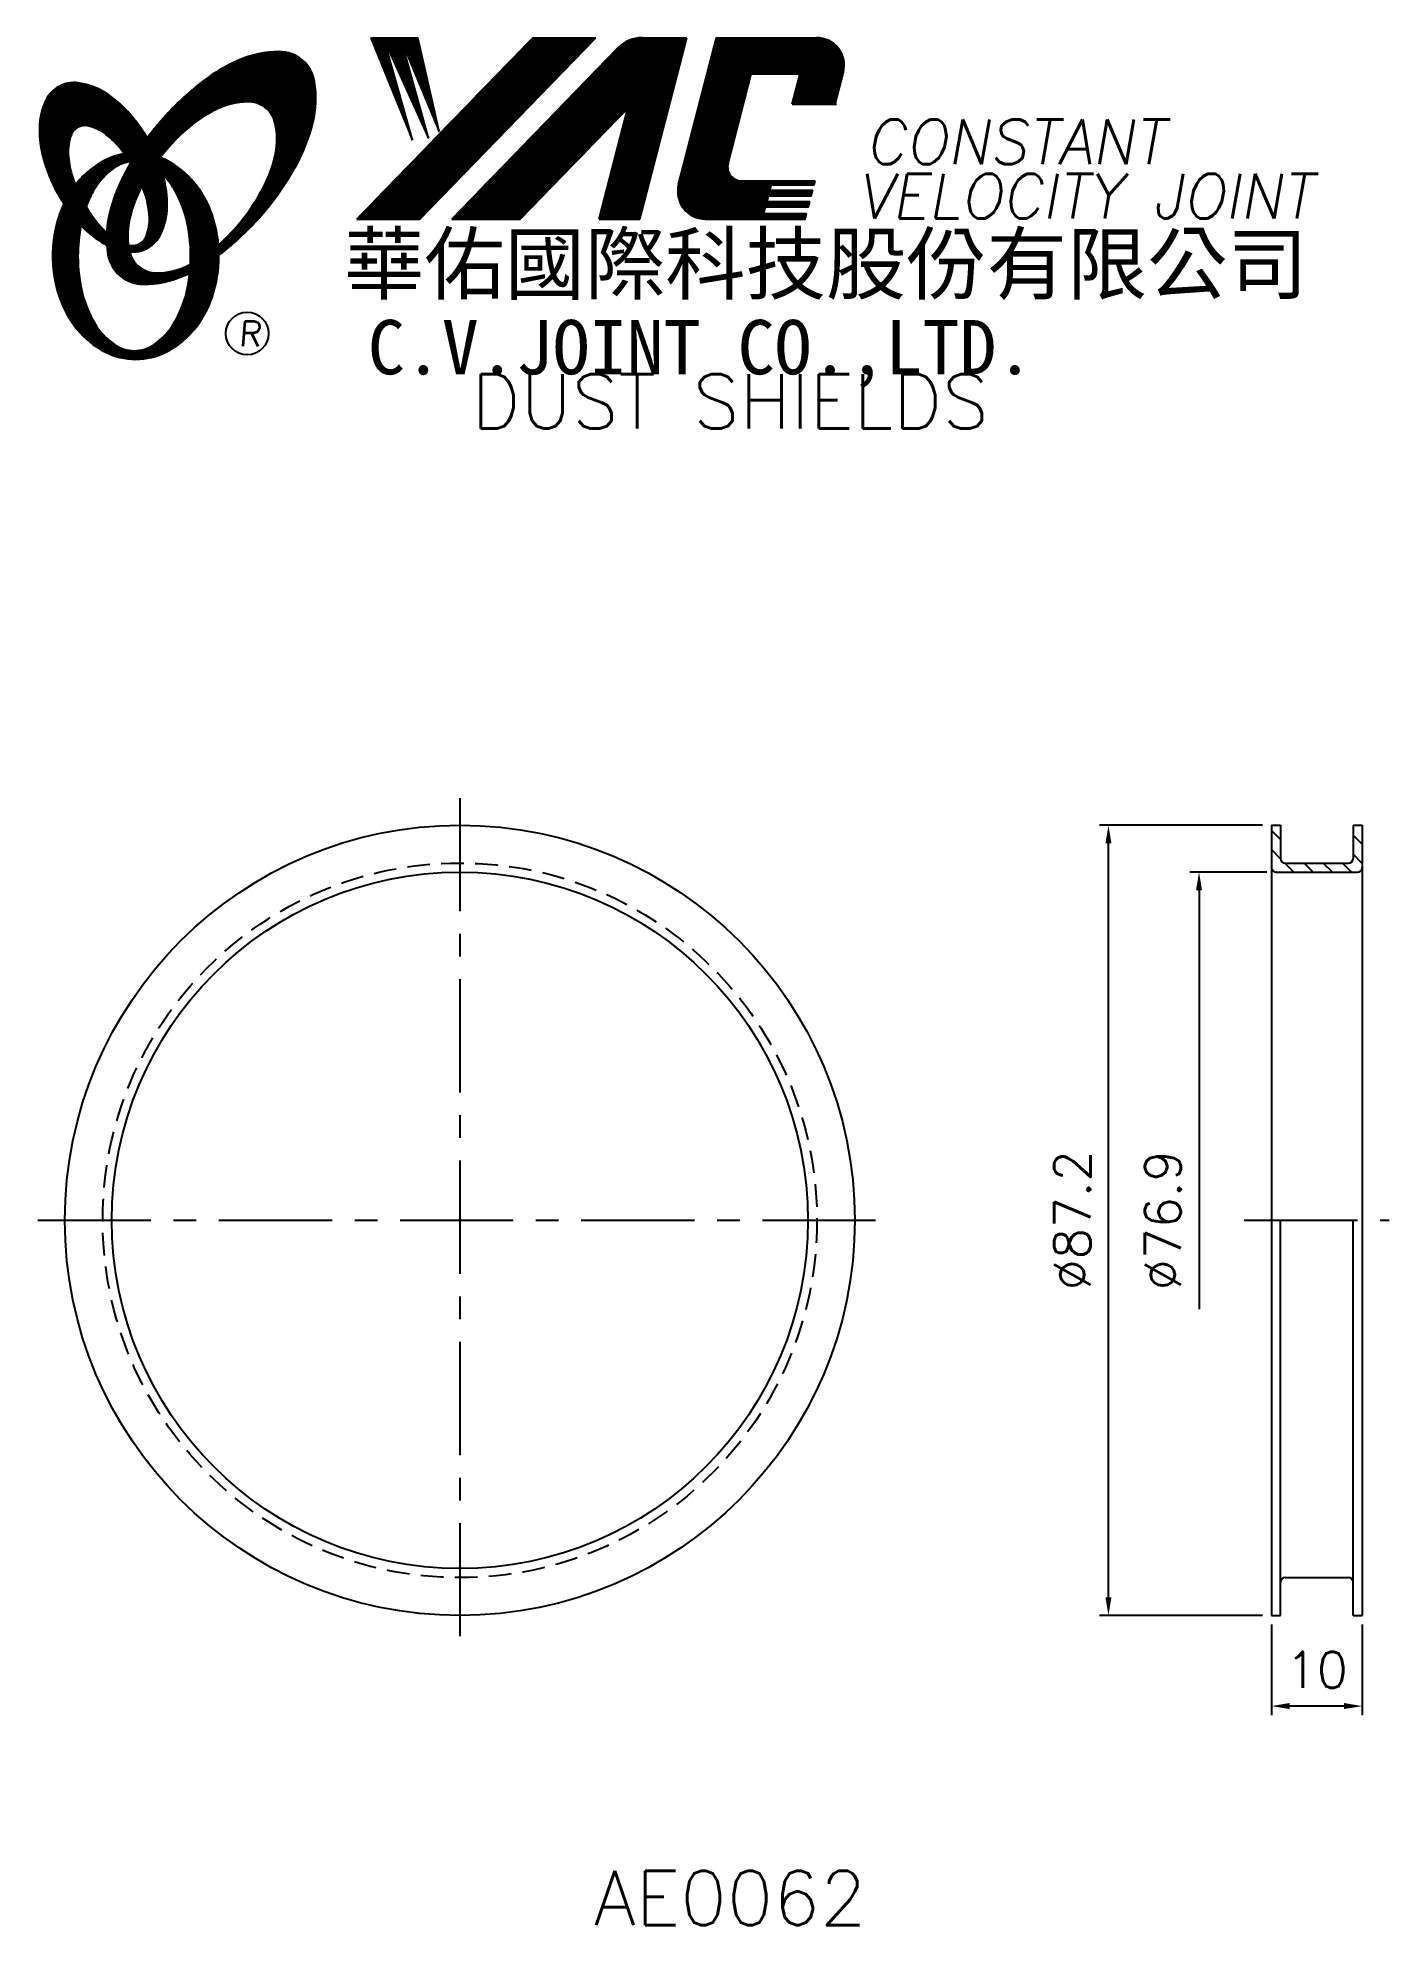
# Model space of a CAD drawing. Extents: x 83 to 233, y -2 to 207.
import ezdxf
from ezdxf.enums import TextEntityAlignment as Align

# ---------------------------------------------------------------- set-up
doc = ezdxf.new("R2010")
doc.units = 0
doc.header["$LTSCALE"] = 10
doc.header["$MEASUREMENT"] = 0
doc.linetypes.add('CENTER', pattern=[2, 1.25, -0.25, 0.25, -0.25])
doc.linetypes.add('HIDDEN', pattern=[0.375, 0.25, -0.125])
doc.layers.get('0').update_dxf_attribs({"linetype": 'CONTINUOUS'})
doc.layers.get('DEFPOINTS').update_dxf_attribs({"linetype": 'CONTINUOUS'})
doc.layers.add('4', color=4, linetype='CONTINUOUS')
doc.styles.add('CHINA', font='KAIU.TTF')
doc.styles.add('ITALICC', font='simplex.shx')
doc.dimstyles.new('STANDARD$0', dxfattribs={"dimtxt": 4, "dimasz": 2, "dimexe": 1, "dimexo": 1, "dimgap": 2, "dimtad": 1, "dimdec": 4, "dimzin": 10, "dimtxsty": 'ITALICC', "dimcen": 2, "dimclrd": 5, "dimclre": 5, "dimclrt": 18, "dimaunit": 1, "dimazin": 3, "dimtp": 0.1, "dimtfac": 0.7, "dimtdec": 4, "dimtmove": 0, "dimatfit": 3, "dimtolj": 1, "dimtzin": 10})
pattern_1 = [(45, (-15.507244, -0.854508), (-0.00883883476, 0.00883883476), [])]
pattern_2 = [(45, (153.083301, -37.158917), (-0.00727476112, 0.00727476112), [])]

# ---------------------------------------------------------------- blocks, each defined once
blk = doc.blocks.new('*D14')
at = {"color": 5, "linetype": 'BYBLOCK'}
for p, q in [((218.55, 119.68), (200.55, 119.68)), ((201.55, 34.48), (201.55, 117.68)), ((218.55, 32.48), (200.55, 32.48))]:
    blk.add_line(p, q, dxfattribs=at)
for points in [[(201.22, 117.68), (201.88, 117.68), (201.55, 119.68)], [(201.22, 34.48), (201.88, 34.48), (201.55, 32.48)]]:
    blk.add_solid(points, dxfattribs=at)
at = {"layer": 'DEFPOINTS', "color": 0, "linetype": 'BYBLOCK'}
for p in [(201.55, 119.68), (219.55, 119.68), (219.55, 32.48)]:
    blk.add_point(p, dxfattribs=at)
at = {"color": 18, "linetype": 'BYBLOCK', "insert": (197.55, 76.08), "char_height": 4, "attachment_point": 5, "rotation": 90, "style": 'ITALICC'}
blk.add_mtext('\\A1;∅87.2', dxfattribs=at)
blk = doc.blocks.new('*D15')
at = {"color": 5, "linetype": 'BYBLOCK'}
for p, q in [((219.05, 114.51), (210.55, 114.51)), ((211.55, 112.51), (211.55, 66.27))]:
    blk.add_line(p, q, dxfattribs=at)
blk.add_solid([(211.22, 112.51), (211.88, 112.51), (211.55, 114.51)], dxfattribs=at)
at = {"layer": 'DEFPOINTS', "color": 0, "linetype": 'BYBLOCK'}
for p in [(211.55, 114.51), (220.05, 114.51), (219.55, 37.66)]:
    blk.add_point(p, dxfattribs=at)
at = {"color": 18, "linetype": 'BYBLOCK', "insert": (207.55, 76.08), "char_height": 4, "attachment_point": 5, "rotation": 90, "style": 'ITALICC'}
blk.add_mtext('\\A1;∅76.9', dxfattribs=at)
blk = doc.blocks.new('*D16')
at = {"color": 5, "linetype": 'BYBLOCK'}
for p, q in [((219.55, 31.48), (219.55, 21.48)), ((229.55, 31.48), (229.55, 21.48)), ((227.55, 22.48), (221.55, 22.48))]:
    blk.add_line(p, q, dxfattribs=at)
for points in [[(221.55, 22.82), (221.55, 22.15), (219.55, 22.48)], [(227.55, 22.82), (227.55, 22.15), (229.55, 22.48)]]:
    blk.add_solid(points, dxfattribs=at)
at = {"layer": 'DEFPOINTS', "color": 0, "linetype": 'BYBLOCK'}
for p in [(219.55, 32.48), (229.55, 32.48), (219.55, 22.48)]:
    blk.add_point(p, dxfattribs=at)
at = {"color": 18, "linetype": 'BYBLOCK', "insert": (224.55, 26.48), "char_height": 4, "attachment_point": 5, "style": 'ITALICC'}
blk.add_mtext('\\A1;10', dxfattribs=at)

msp = doc.modelspace()

# ---------------------------------------------------------------- hatches: boundary and pattern name
at = {"layer": '4', "linetype": 'CONTINUOUS'}
h = msp.add_hatch(dxfattribs=at)
h.set_pattern_fill('ANSI31', color=5, scale=0.1, style=0)
h.set_pattern_definition(pattern_1)
h.paths.add_polyline_path([(144.95146, 206.57648), (137.99415, 206.57648), (118.57755, 186.57272), (125.53485, 186.57272)])
h.paths.add_polyline_path([(148.49835, 198.8109), (145.31798, 186.57272), (149.79896, 186.57272), (154.9974, 206.57648), (150.10067, 206.57648, 0.202785967), (147.3666, 205.42006), (129.07247, 186.57272), (136.61938, 186.57272)])
h.paths.add_polyline_path([(162.12546, 202.57806), (167.51918, 202.57806), (166.65016, 199.23404), (171.36698, 199.23404), (172.2837, 202.76161, 0.490800957), (169.3335, 206.57648), (158.29918, 206.57648), (154.09213, 190.38759, 0.490800957), (157.04233, 186.57272), (168.07664, 186.57272), (168.23109, 187.16703), (163.51427, 187.16703), (163.70764, 187.91111), (168.42446, 187.91111), (168.58302, 188.52125), (163.86619, 188.52125), (164.02744, 189.14172), (168.74426, 189.14172), (168.90044, 189.74271), (164.18362, 189.74271), (164.34042, 190.34609), (169.05724, 190.34609), (169.17397, 190.79528), (161.03422, 190.79528, -0.490800957), (159.55912, 192.70272)])
h = msp.add_hatch(dxfattribs=at)
h.set_pattern_fill('ANSI31', color=1, scale=0.1, style=0)
h.set_pattern_definition(pattern_1)
h.paths.add_polyline_path([(125.30952, 206.57648), (120.1322, 206.57648), (124.70296, 195.27274), (121.63702, 206.23072), (126.47176, 195.50839), (123.52375, 206.23072), (127.65097, 196.21536)])
h = msp.add_hatch(dxfattribs=at)
h.set_pattern_fill('ANSI31', color=5, scale=0.082305, style=0)
h.set_pattern_definition([(45, (-15.507244, -0.854508), (-0.00727476112, 0.00727476112), [])])
h.paths.add_polyline_path([(106.52823, 199.514, -0.172879177), (108.4697, 198.85543, -0.172879177), (109.55699, 197.11738, -0.104527385), (109.58477, 193.78919, -0.065680101), (108.41524, 190.38723, -0.051823203), (105.97483, 186.54484, -0.044272532), (103.29985, 183.71851, -0.020203161), (103.35344, 182.58059, 0.006517006), (103.75799, 182.89267, 0.049863361), (108.31141, 187.30573, 0.049863361), (111.90105, 192.53289, 0.063682799), (113.72209, 197.16024, 0.103597411), (113.91139, 201.74421, 0.177892575), (112.56278, 204.11449, 0.177892575), (110.00039, 205.04782, 0.103597411), (105.51259, 204.09477, 0.063682799), (101.25485, 201.5257, 0.049863361), (96.70143, 197.11263, 0.016070017), (95.43073, 195.50632, -0.007061632), (95.67801, 195.06929, -0.031648676), (96.6306, 193.03271, -0.008069351), (97.0625, 193.59702, -0.051823203), (100.24088, 196.85548, -0.065680101), (103.28281, 198.77583, -0.104527385)])
h.paths.add_polyline_path([(93.45256, 186.35268, -0.065680101), (94.62209, 189.75463, -0.006063428), (94.86603, 190.22965, 0.027613469), (94.13919, 191.81772, 0.017011252), (93.60577, 192.7527, 0.007829282), (93.11179, 191.88547, 0.063682799), (91.29075, 187.25812, 0.103597411), (91.10145, 182.67415, 0.177892575), (92.45005, 180.30387, 0.177892575), (95.01245, 179.37055, 0.103597411), (99.50024, 180.32359, 0.008811776), (100.12721, 180.61367, 0.013922709), (100.20454, 181.58348, -0.009086703), (99.75452, 181.36603, -0.104527385), (96.5091, 180.62787, -0.172879177), (94.56763, 181.28644, -0.172879177), (93.48033, 183.02449, -0.104527385)])
h = msp.add_hatch(dxfattribs=at)
h.set_pattern_fill('ANSI31', color=3, scale=0.082305, style=0)
h.set_pattern_definition(pattern_2)
h.paths.add_polyline_path([(90.73172, 200.56483, 0.106488277), (87.78984, 201.6034, 0.158297415), (85.69964, 201.20836, 0.158297415), (84.24031, 199.66067, 0.106488277), (83.5295, 196.62291, 0.071723199), (83.94755, 193.30995, 0.058080454), (85.49253, 189.49456, 0.058080454), (87.87358, 186.13677, 0.071723199), (90.43882, 183.99902, 0.020895977), (90.979, 183.69703, -0.030777155), (90.9631, 185.07325, -0.042059526), (89.86674, 186.23601, -0.04691039), (88.24757, 188.71716, -0.04691039), (87.11929, 191.45664, -0.060581117), (86.71719, 193.71871, -0.10187153), (87.02881, 195.80691, -0.185892489), (87.8089, 196.69856, -0.185892489), (88.98555, 196.83668, -0.10187153), (90.8832, 195.91114, -0.060581117), (92.52003, 194.29887, -0.04691039), (94.13919, 191.81772, -0.04691039), (95.26747, 189.07823, -0.060581117), (95.66957, 186.81617, -0.10187153), (95.35795, 184.72796, -0.185892489), (94.57786, 183.83632, -0.185892489), (93.40122, 183.6982, -0.002013383), (93.36042, 183.70883, 0.021593804), (93.48033, 183.02449, 0.006477741), (93.49834, 182.94745, 0.14950097), (95.47089, 183.35549, 0.158297415), (96.93023, 184.90318, 0.106488277), (97.64104, 187.94095, 0.071723199), (97.22299, 191.2539, 0.058080454), (95.67801, 195.06929, 0.058080454), (93.29696, 198.42708, 0.071723199)])
h = msp.add_hatch(dxfattribs=at)
h.set_pattern_fill('ANSI31', color=1, scale=0.082305, style=0)
h.set_pattern_definition(pattern_2)
h.paths.add_polyline_path([(91.82535, 192.24138, -0.120168026), (93.51714, 192.89477, 0.016865385), (92.91738, 193.77751, 0.076648372), (90.76115, 193.0586, 0.104809576), (87.6767, 190.5455, 0.005838257), (87.50975, 190.33329, 0.028089978), (88.24757, 188.71716, 0.014237292), (88.6897, 187.93211, -0.045767751), (89.61488, 189.86896, -0.106890197)])
h.paths.add_polyline_path([(87.79398, 182.48676, -0.048711043), (88.12408, 185.8671, -0.007865741), (87.87358, 186.13677, -0.037695478), (86.2377, 188.25553, 0.03042545), (85.71237, 186.95156, 0.080710289), (84.98694, 182.48676, 0.080710289), (85.71237, 178.02197, 0.089265679), (87.6767, 174.42803, 0.104809576), (90.76115, 171.91493, 0.11926607), (94.17034, 171.09, 0.11926607), (97.57954, 171.91493, 0.104809576), (100.66399, 174.42803, 0.089265679), (102.62831, 178.02197, 0.080710289), (103.35375, 182.48676, 0.080710289), (102.62831, 186.95156, 0.089265679), (100.66399, 190.5455, 0.104809576), (97.57954, 193.0586, 0.025513357), (96.8863, 193.37135, 0.004818181), (96.6306, 193.03271, -0.023722145), (97.17181, 191.43596, -0.065307489), (98.40699, 189.86896, -0.073950765), (99.71945, 186.67123, -0.060532391), (100.2279, 182.48676, -0.060532391), (99.71945, 178.3023, -0.073950765), (98.40699, 175.10457, -0.106890197), (96.19653, 172.73215, -0.153118262), (94.01094, 172.04677, -0.153118262), (91.82535, 172.73215, -0.106890197), (89.61488, 175.10457, -0.073950765), (88.30243, 178.3023, -0.060532391)])
h = msp.add_hatch(dxfattribs=at)
h.set_pattern_fill('ANSI31', color=5, scale=12, angle=90, style=0)
h.set_pattern_definition([(135, (-14.0885, 0.6027), (-1.06066, -1.06066), [])])
h.paths.add_polyline_path([(229.04965, 114.50738, 0.414213562), (229.54965, 115.00738), (229.54965, 119.68238), (228.54965, 119.68238), (228.54965, 116.00738, -0.414213562), (228.04965, 115.50738), (221.04965, 115.50738, -0.414213562), (220.54965, 116.00738), (220.54965, 119.68238), (219.54965, 119.68238), (219.54965, 115.00738, 0.414213562), (220.04965, 114.50738)])

# ---------------------------------------------------------------- linework, layer by layer
at = {"layer": '4', "color": 5, "linetype": 'CONTINUOUS'}
for p, q in [((118.57755, 186.57272), (137.99415, 206.57648)), ((125.53485, 186.57272), (144.95146, 206.57648)), ((137.99415, 206.57648), (144.95146, 206.57648)), ((149.79896, 186.57272), (154.9974, 206.57648)), ((150.10067, 206.57648), (154.9974, 206.57648)), ((154.09213, 190.38759), (158.29918, 206.57648)), ((158.29918, 206.57648), (169.3335, 206.57648)), ((129.07247, 186.57272), (147.3666, 205.42006)), ((159.55912, 192.70272), (162.12546, 202.57806)), ((162.12546, 202.57806), (167.51918, 202.57806)), ((166.65016, 199.23404), (167.51918, 202.57806)), ((171.36698, 199.23404), (172.2837, 202.76161)), ((136.61938, 186.57272), (148.49835, 198.8109)), ((145.31798, 186.57272), (148.49835, 198.8109)), ((166.65016, 199.23404), (171.51741, 199.23404)), ((161.03422, 190.79528), (169.17397, 190.79528)), ((164.18362, 189.74271), (164.34042, 190.34609)), ((164.18362, 189.74271), (168.90044, 189.74271)), ((164.34042, 190.34609), (169.05724, 190.34609)), ((168.74426, 189.14172), (168.90044, 189.74271)), ((169.05724, 190.34609), (169.17397, 190.79528)), ((163.51427, 187.16703), (163.70764, 187.91111)), ((163.70764, 187.91111), (168.42446, 187.91111)), ((163.86619, 188.52125), (164.02744, 189.14172)), ((163.86619, 188.52125), (168.58302, 188.52125)), ((164.02744, 189.14172), (168.74426, 189.14172)), ((168.42446, 187.91111), (168.58302, 188.52125)), ((118.57755, 186.57272), (125.53485, 186.57272)), ((129.07247, 186.57272), (136.61938, 186.57272)), ((145.31798, 186.57272), (149.79896, 186.57272)), ((157.04233, 186.57272), (168.07664, 186.57272)), ((163.51427, 187.16703), (168.23109, 187.16703)), ((168.07664, 186.57272), (168.23109, 187.16703))]:
    msp.add_line(p, q, dxfattribs=at)
at = {"layer": '4', "color": 1, "linetype": 'CONTINUOUS'}
for p, q in [((120.1322, 206.57648), (124.70296, 195.27274)), ((120.1322, 206.57648), (125.30952, 206.57648)), ((121.63702, 206.23072), (126.47176, 195.50839)), ((124.70296, 195.27274), (121.63702, 206.23072)), ((123.52375, 206.23072), (127.65097, 196.21536)), ((126.47176, 195.50839), (123.52375, 206.23072)), ((127.65097, 196.21536), (125.30952, 206.57648))]:
    msp.add_line(p, q, dxfattribs=at)
at = {"layer": '4', "color": 5, "linetype": 'CENTER'}
for p, q in [((129.94963, 122.68238), (129.94963, 29.48238)), ((83.34963, 76.08238), (176.54963, 76.08238)), ((216.54965, 76.08238), (232.54965, 76.08238))]:
    msp.add_line(p, q, dxfattribs=at)
at = {"layer": '4', "color": 7, "linetype": 'CONTINUOUS'}
for p, q in [((219.54965, 119.68238), (219.54965, 32.48238)), ((219.54965, 119.68238), (220.54965, 119.68238)), ((220.54965, 119.68238), (220.54965, 116.00738)), ((228.54965, 119.68238), (228.54965, 116.00738)), ((228.54965, 119.68238), (229.54965, 119.68238)), ((229.54965, 119.68238), (229.54965, 32.48238)), ((221.04965, 115.50738), (228.04965, 115.50738)), ((220.04965, 114.50738), (229.04965, 114.50738)), ((220.54965, 32.48238), (220.54965, 76.08238)), ((228.54965, 32.48238), (228.54965, 76.08238)), ((221.04965, 36.65738), (228.04965, 36.65738)), ((219.54965, 32.48238), (220.54965, 32.48238)), ((228.54965, 32.48238), (229.54965, 32.48238))]:
    msp.add_line(p, q, dxfattribs=at)
at = {"layer": '4', "color": 5, "linetype": 'CONTINUOUS'}
for points in [[(103.35344, 182.58059, 0.006517006), (103.75799, 182.89267, 0.049863361), (108.31141, 187.30573, 0.049863361), (111.90105, 192.53289, 0.063682799), (113.72209, 197.16024, 0.103597411), (113.91139, 201.74421, 0.177892575), (112.56278, 204.11449, 0.177892575), (110.00039, 205.04782, 0.103597411), (105.51259, 204.09477, 0.063682799), (101.25485, 201.5257, 0.049863361), (96.70143, 197.11263, 0.016070017), (95.43073, 195.50632)], [(103.29985, 183.71851, 0.044272532), (105.97483, 186.54484, 0.051823203), (108.41524, 190.38723, 0.065680101), (109.58477, 193.78919, 0.104527385), (109.55699, 197.11738, 0.172879177), (108.4697, 198.85543, 0.172879177), (106.52823, 199.514, 0.104527385), (103.28281, 198.77583, 0.065680101), (100.24088, 196.85548, 0.051823203), (97.0625, 193.59702, 0.008069351), (96.6306, 193.03271)], [(93.60577, 192.7527, 0.007829282), (93.11179, 191.88547, 0.063682799), (91.29075, 187.25812, 0.103597411), (91.10145, 182.67415, 0.177892575), (92.45005, 180.30387, 0.177892575), (95.01245, 179.37055, 0.103597411), (99.50024, 180.32359, 0.008811776), (100.12721, 180.61367, 0.008811776)], [(94.86603, 190.22965, 0.006063428), (94.62209, 189.75463, 0.065680101), (93.45256, 186.35268, 0.104527385), (93.48033, 183.02449, 0.172879177), (94.56763, 181.28644, 0.172879177), (96.5091, 180.62787, 0.104527385), (99.75452, 181.36603, 0.009086703), (100.20454, 181.58348, 0.009086703)]]:
    msp.add_lwpolyline(points, format="xyb", dxfattribs=at)
at = {"layer": '4', "color": 3, "linetype": 'CONTINUOUS'}
for points in [[(93.49834, 182.94745, 0.14950097), (95.47089, 183.35549, 0.158297415), (96.93023, 184.90318, 0.106488277), (97.64104, 187.94095, 0.071723199), (97.22299, 191.2539, 0.058080454), (95.67801, 195.06929, 0.058080454), (93.29696, 198.42708, 0.071723199), (90.73172, 200.56483, 0.106488277), (87.78984, 201.6034, 0.158297415), (85.69964, 201.20836, 0.158297415), (84.24031, 199.66067, 0.106488277), (83.5295, 196.62291, 0.071723199), (83.94755, 193.30995, 0.058080454), (85.49253, 189.49456, 0.058080454), (87.87358, 186.13677, 0.071723199), (90.43882, 183.99902, 0.020895977), (90.979, 183.69703, 0.020895977)], [(93.36042, 183.70883, 0.002013383), (93.40122, 183.6982, 0.185892489), (94.57786, 183.83632, 0.185892489), (95.35795, 184.72796, 0.10187153), (95.66957, 186.81617, 0.060581117), (95.26747, 189.07823, 0.04691039), (94.13919, 191.81772, 0.04691039), (92.52003, 194.29887, 0.060581117), (90.8832, 195.91114, 0.10187153), (88.98555, 196.83668, 0.185892489), (87.8089, 196.69856, 0.185892489), (87.02881, 195.80691, 0.10187153), (86.71719, 193.71871, 0.060581117), (87.11929, 191.45664, 0.04691039), (88.24757, 188.71716, 0.04691039), (89.86674, 186.23601, 0.042059526), (90.9631, 185.07325, 0.042059526)]]:
    msp.add_lwpolyline(points, format="xyb", dxfattribs=at)
at = {"layer": '4', "color": 1, "linetype": 'CONTINUOUS'}
for points in [[(92.91738, 193.77751, 0.076648372), (90.76115, 193.0586, 0.104809576), (87.6767, 190.5455, 0.005838257), (87.50975, 190.33329, 0.005838257)], [(86.2377, 188.25553, 0.03042545), (85.71237, 186.95156, 0.080710289), (84.98694, 182.48676, 0.080710289), (85.71237, 178.02197, 0.089265679), (87.6767, 174.42803, 0.104809576), (90.76115, 171.91493, 0.11926607), (94.17034, 171.09, 0.11926607), (97.57954, 171.91493, 0.104809576), (100.66399, 174.42803, 0.089265679), (102.62831, 178.02197, 0.080710289), (103.35375, 182.48676, 0.080710289), (102.62831, 186.95156, 0.089265679), (100.66399, 190.5455, 0.104809576), (97.57954, 193.0586, 0.025513357), (96.8863, 193.37135, 0.025513357)], [(93.51714, 192.89477, 0.120168026), (91.82535, 192.24138, 0.106890197), (89.61488, 189.86896, 0.045767751), (88.6897, 187.93211, 0.045767751)], [(88.12408, 185.8671, 0.048711043), (87.79398, 182.48676, 0.060532391), (88.30243, 178.3023, 0.073950765), (89.61488, 175.10457, 0.106890197), (91.82535, 172.73215, 0.153118262), (94.01094, 172.04677, 0.153118262), (96.19653, 172.73215, 0.106890197), (98.40699, 175.10457, 0.073950765), (99.71945, 178.3023, 0.060532391), (100.2279, 182.48676, 0.060532391), (99.71945, 186.67123, 0.073950765), (98.40699, 189.86896, 0.065307489), (97.17181, 191.43596)]]:
    msp.add_lwpolyline(points, format="xyb", dxfattribs=at)
at = {"layer": '4', "color": 5, "linetype": 'CONTINUOUS'}
msp.add_circle((106.47458, 173.94105), 2.35282, dxfattribs=at)
at = {"layer": '4', "color": 7, "linetype": 'CONTINUOUS'}
for radius in [43.6, 38.425]:
    msp.add_circle((129.94963, 76.08238), radius, dxfattribs=at)
at = {"layer": '4', "color": 5, "linetype": 'HIDDEN'}
msp.add_circle((129.94963, 76.08238), 39.425, dxfattribs=at)
at = {"layer": '4', "color": 5, "linetype": 'CONTINUOUS'}
for centre, radius, start, end in [((150.10067, 202.76624), 3.81024, 90, 135.8533387), ((169.3335, 203.52828), 3.04819, 345.4326059, 90), ((161.03422, 192.31938), 1.5241, 165.4326059, 270), ((157.04233, 189.62091), 3.04819, 165.4326059, 270)]:
    msp.add_arc(centre, radius, start, end, dxfattribs=at)
at = {"layer": '4', "color": 7, "linetype": 'CONTINUOUS'}
for centre, start, end in [((220.04965, 115.00738), 180, 270), ((221.04965, 116.00738), 180, 270), ((228.04965, 116.00738), 270, 0), ((229.04965, 115.00738), 270, 0), ((221.04965, 36.15738), 90, 180), ((228.04965, 36.15738), 360, 90)]:
    msp.add_arc(centre, 0.5, start, end, dxfattribs=at)
msp.add_point((220.04965, 114.50738), dxfattribs=at)

# ---------------------------------------------------------------- texts
at = {"layer": '4', "color": 5, "linetype": 'CONTINUOUS', "style": 'ITALICC'}
for s, height, oblique, p in [('CONSTANT', 4.9, 10, (174.72636, 192.64318)), ('VELOCITY JOINT', 4.9, 10, (173.84813, 186.6478)), ('R', 2.75625, 5, (105.5159, 172.53144))]:
    msp.add_text(s, height=height, dxfattribs=dict(at, oblique=oblique)).set_placement(p)
at = {"layer": '4', "color": 7, "linetype": 'CONTINUOUS', "style": 'CHINA'}
for s, height, p in [('華佑國際科技股份有限公司', 6.5, (117.16419, 178.38287)), ('C.V.JOINT CO.,LTD.', 6, (119.79283, 169.43665))]:
    msp.add_text(s, height=height, dxfattribs=at).set_placement(p)
at = {"layer": '4', "color": 18, "linetype": 'CONTINUOUS', "style": 'ITALICC'}
for s, p in [('DUST SHIELDS', (159.79555, 163.44383)), ('AE0062', (159.79555, -1.70356))]:
    msp.add_text(s, height=6, dxfattribs=at).set_placement(p, align=Align.CENTER)

# ---------------------------------------------------------------- dimensions: what is measured, and where the dimension line sits
at = {"layer": '4', "color": 7, "linetype": 'CONTINUOUS'}
dim = msp.add_linear_dim(base=(201.54957, 119.68238), p1=(219.54965, 32.48238), p2=(219.54965, 119.68238), angle=90, text='%%C87.2', dimstyle='STANDARD$0', dxfattribs=at)
dim.commit()
dim.dimension.update_dxf_attribs({"geometry": '*D14', "text_midpoint": (197.54957, 76.08238)})
dim = msp.add_linear_dim(base=(211.54961, 114.50738), p1=(219.54965, 37.65738), p2=(220.04965, 114.50738), angle=90, text='%%C76.9', dimstyle='STANDARD$0', override={"dimcen": -2, "dimse1": 1, "dimsd1": 1}, dxfattribs=at)
dim.commit()
dim.dimension.update_dxf_attribs({"geometry": '*D15', "text_midpoint": (207.54961, 76.08238)})
dim = msp.add_linear_dim(base=(219.54965, 22.48236), p1=(229.54965, 32.48238), p2=(219.54965, 32.48238), text='10', dimstyle='STANDARD$0', dxfattribs=at)
dim.commit()
dim.dimension.update_dxf_attribs({"geometry": '*D16', "text_midpoint": (224.54965, 26.48236)})

doc.saveas('drawing.dxf')
